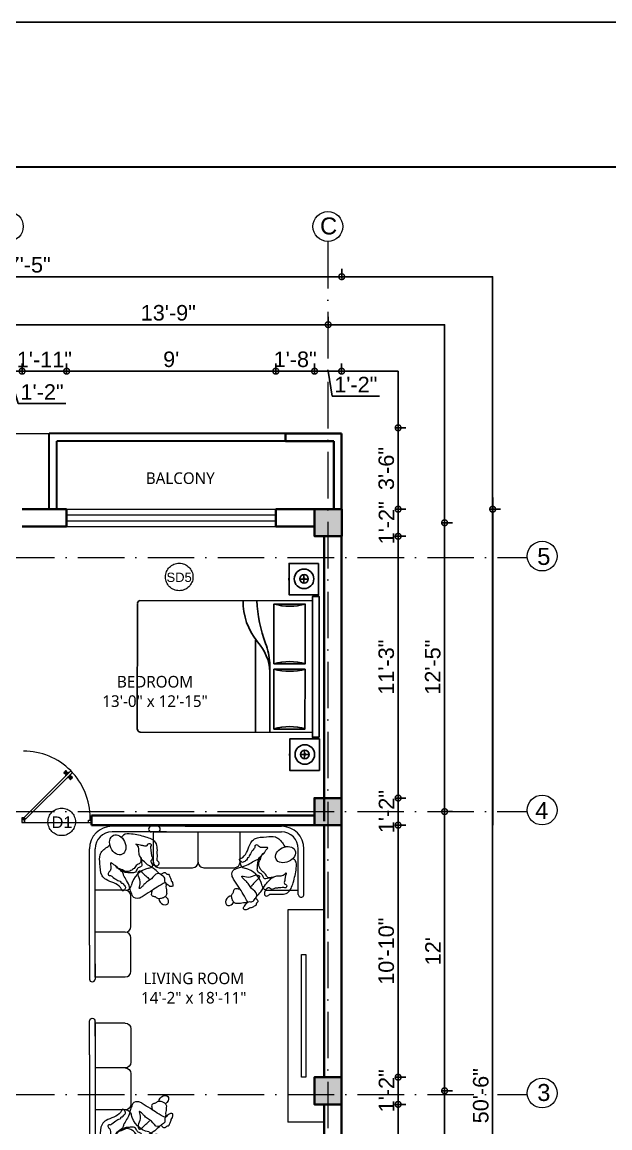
# Model space of a CAD drawing. Header units: inches. Extents: x -71 to 2682309, y -3332 to 801571.
# Drawn here: x 2657134 to 2657438, y 801000 to 801571 of the extents above; entities that cross this region are included whole.
import ezdxf

# ---------------------------------------------------------------- set-up
doc = ezdxf.new("R2010")
doc.units = ezdxf.units.IN
doc.header["$MEASUREMENT"] = 0
doc.header["$PDMODE"] = 99
doc.linetypes.add('ACAD_ISO10W100', pattern=[18, 12, -3, 0, -3])
for name, color, linetype, lineweight in [('BORDER', 5, 'Continuous', 60), ('CONC. OUTLINE RA', 150, 'Continuous', 40), ('DOOR-WIN RA', 3, 'Continuous', 20), ('ELE2 RA', 130, 'Continuous', 20), ('FIXTURES', 23, 'Continuous', 9), ('HATCH RA', 8, 'Continuous', 9), ('PUERTAS', 7, 'Continuous', 13), ('TEXT RA', 254, 'Continuous', 20), ('TEXTURE EA', 8, 'ACAD_ISO10W100', 9), ('wall EA', 24, 'Continuous', 40), ('WALL__HALF_NEW', 42, 'Continuous', 30), ('Win EA', 114, 'Continuous', 5)]:
    doc.layers.add(name, color=color, linetype=linetype, lineweight=lineweight)
for name, color, linetype in [('HACTH', 7, 'Continuous'), ('lettring', 7, 'Continuous'), ('text EA', 7, 'Continuous')]:
    doc.layers.add(name, color=color, linetype=linetype)
doc.styles.add('EAPL', font='arial.ttf', dxfattribs={"height": 8})
doc.styles.get("Standard").update_dxf_attribs({"font": 'arial.ttf'})
doc.dimstyles.new('EA Copy of 1-8', dxfattribs={"dimtxt": 8, "dimasz": 6, "dimexe": 4, "dimexo": 6, "dimgap": 2, "dimtad": 1, "dimdec": 0, "dimzin": 0, "dimdsep": 46, "dimlunit": 3, "dimtxsty": 'EAPL', "dimblk": 'DOTSMALL', "dimcen": -0.09, "dimdle": 6, "dimclrd": 256, "dimclre": 256, "dimclrt": 256, "dimadec": 0, "dimazin": 0, "dimtfac": 8, "dimtdec": 0, "dimtix": 1, "dimtmove": 0, "dimatfit": 3, "dimldrblk": 'OPEN30', "dimfxl": 1, "dimfxlon": 1, "dimtolj": 1, "dimtzin": 0, "dimlwd": -1, "dimlwe": -1, "dimarcsym": 0})

# ---------------------------------------------------------------- blocks, each defined once
blk = doc.blocks.new('COLUMN')
at = {"layer": 'HACTH', "lineweight": 30, "transparency": 33554541}
h = blk.add_hatch(color=256, dxfattribs=at)
h.dxf.hatch_style = 1
h.paths.add_polyline_path([(2659104.19, 784576.38), (2659090.19, 784576.38), (2659090.19, 784562.38), (2659104.19, 784562.38)])
at = {"layer": 'CONC. OUTLINE RA'}
blk.add_lwpolyline([(2659090.19, 784576.38), (2659104.19, 784576.38), (2659104.19, 784562.38), (2659090.19, 784562.38)], close=True, dxfattribs=at)
blk = doc.blocks.new('BED')
at = {"linetype": 'ByBlock', "lineweight": 25}
for points in [[(301567, 126192), (301224, 126192), (301567, 126192)], [(301224, 126192), (301224, 126192)], [(301224, 126192), (301224, 125828), (301224, 126192), (301224, 125828)], [(301567, 126192), (301567, 125826), (301567, 126192)], [(301224, 126018), (301222, 126018), (301224, 126018), (301222, 126018), (301222, 126020), (301222, 126018), (301222, 126020), (301224, 126020), (301222, 126020), (301224, 126020)], [(301222, 126016), (301222, 126018), (301222, 126016)], [(301224, 126016), (301222, 126016), (301224, 126016)], [(301222, 126014), (301222, 126016), (301222, 126014)], [(301222, 126012), (301222, 126014), (301222, 126012)], [(301222, 126014), (301224, 126014)], [(301222, 126010), (301222, 126012), (301222, 126010)], [(301224, 126012), (301222, 126012), (301224, 126012)], [(301222, 126008), (301222, 126010), (301222, 126008)], [(301222, 126010), (301224, 126010)], [(301222, 126006), (301222, 126008), (301222, 126006)], [(301224, 126008), (301222, 126008), (301224, 126008)], [(301222, 126006), (301224, 126006)], [(301222, 126004), (301222, 126006), (301222, 126004)], [(301222, 126001), (301222, 126004), (301222, 126001)], [(301222, 126004), (301222, 126004)], [(301224, 126004), (301222, 126004), (301224, 126004)], [(301224, 125999), (301222, 125999), (301224, 125999), (301222, 125999), (301222, 126001), (301222, 125999), (301222, 126001), (301224, 126001), (301222, 126001), (301224, 126001)], [(301387, 126010), (301345, 126010)], [(301396, 126018), (301396, 126061)], [(301396, 126001), (301396, 125959)], [(301446, 126010), (301406, 126010)], [(301224, 125828), (301567, 125826), (301224, 125828)], [(301567, 125849), (301567, 125849)], [(299465, 125728), (299463, 124266)], [(301497, 125758), (299495, 125760)], [(300835, 125301), (300835, 124232)], [(301000, 125036), (301000, 124232)], [(301495, 124234), (299495, 124236)], [(301576, 124158), (301233, 124158), (301576, 124158)], [(301233, 124158), (301233, 124158)], [(301233, 124158), (301233, 123792), (301233, 124158), (301233, 123792)], [(301576, 124158), (301576, 123792), (301576, 124158)], [(301404, 123984), (301404, 124024)], [(301233, 123984), (301231, 123984), (301233, 123984), (301231, 123984), (301231, 123986), (301231, 123984), (301231, 123986)], [(301231, 123986), (301233, 123986), (301231, 123986)], [(301231, 123982), (301231, 123984), (301231, 123982)], [(301231, 123980), (301231, 123982), (301231, 123980)], [(301233, 123982), (301231, 123982), (301233, 123982)], [(301231, 123978), (301231, 123980), (301231, 123978)], [(301231, 123980), (301231, 123980)], [(301231, 123976), (301231, 123978), (301231, 123976)], [(301231, 123978), (301233, 123978)], [(301231, 123974), (301231, 123976), (301231, 123974)], [(301231, 123976), (301231, 123976)], [(301233, 123976), (301231, 123976), (301233, 123976)], [(301231, 123972), (301231, 123974), (301231, 123972)], [(301231, 123974), (301233, 123974)], [(301233, 123972), (301231, 123972), (301233, 123972)], [(301231, 123969), (301231, 123972), (301231, 123969)], [(301231, 123967), (301231, 123969), (301231, 123967)], [(301231, 123969), (301231, 123969)], [(301233, 123969), (301231, 123969), (301233, 123969)], [(301231, 123967), (301231, 123967)], [(301231, 123965), (301231, 123967), (301231, 123965)], [(301233, 123967), (301231, 123967), (301233, 123967)], [(301231, 123965), (301231, 123965)], [(301396, 123976), (301355, 123976)], [(301404, 123965), (301404, 123925)], [(301455, 123976), (301415, 123976)], [(301233, 123792), (301576, 123792), (301233, 123792)], [(301576, 123815), (301576, 123815)]]:
    blk.add_lwpolyline(points, dxfattribs=at)
for points in [[(301573, 124177), (301573, 125809), (301497, 125809), (301495, 124177)], [(301049, 125026), (301410, 125026), (301410, 125720), (301049, 125720)], [(301049, 124272), (301408, 124272), (301410, 124966), (301049, 124966)], [(301233, 123980), (301231, 123980)], [(301233, 123965), (301231, 123965), (301233, 123965), (301231, 123965)]]:
    blk.add_lwpolyline(points, close=True, dxfattribs=at)
for points in [[(300692, 125762, 0.1793), (300859, 125283, -0.171394), (301002, 124936)], [(300849, 125761, 0.067213), (300951, 125262, -0.076223), (301001, 125039)]]:
    blk.add_lwpolyline(points, format="xyb", dxfattribs=at)
for centre, radius in [((301398, 126012), 113), ((301398, 126012), 49.7), ((301398, 126012), 9.52), ((301407, 123978), 113), ((301407, 123978), 49.7), ((301407, 123978), 9.52)]:
    blk.add_circle(centre, radius, dxfattribs=at)
for centre, radius, start, end in [((299497, 125730), 30.7, 89.9709, 179.9709), ((301233, 126340), 645, 253.7111, 286.2306), ((301231, 124409), 645, 73.7111, 106.2306), ((301231, 125586), 645, 253.7111, 286.2306), ((299497, 124268), 30.7, 179.9709, 269.9709), ((301231, 123656), 645, 73.7111, 106.2306)]:
    blk.add_arc(centre, radius, start, end, dxfattribs=at)
blk = doc.blocks.new('SDM')
at = {"lineweight": 9}
for p, q in [((145581.57, -43580.35), (145558.51, -43580.35)), ((145581.57, -43583.21), (145558.51, -43583.21)), ((145579.51, -43598.48), (145579.51, -43583.21)), ((145579.51, -43598.48), (145579.51, -43583.21)), ((145547.05, -43640.66), (145547.05, -43591.8)), ((145547.05, -43640.66), (145547.05, -43591.8)), ((145549.92, -43640.73), (145549.92, -43591.8)), ((145549.92, -43656.78), (145549.92, -43591.8)), ((145565.19, -43612.8), (145549.92, -43612.8)), ((145565.19, -43612.8), (145549.92, -43612.8)), ((145568.05, -43631.19), (145568.05, -43615.66)), ((145568.05, -43631.19), (145568.05, -43615.66)), ((145565.19, -43634.05), (145549.92, -43634.05)), ((145565.19, -43634.05), (145549.92, -43634.05)), ((145568.05, -43653.91), (145568.05, -43636.91)), ((145547.05, -43640.66), (145547.05, -43657.79)), ((145549.92, -43650.09), (145549.92, -43657.79)), ((145565.19, -43656.78), (145549.92, -43656.78)), ((145565.19, -43656.78), (145549.92, -43656.78))]:
    blk.add_line(p, q, dxfattribs=at)
blk.add_line((145556.59, -43604.83), (145557.09, -43605.35))
for centre, radius, start, end in [((145558.51, -43591.8), 11.45, 90, 180), ((145558.51, -43591.8), 11.45, 90, 180), ((145581.57, -43581.78), 1.43, 270, 90), ((145558.51, -43591.8), 8.59, 90, 180), ((145558.51, -43591.8), 8.59, 90, 180), ((145576.8, -43598.87), 2.73, 278.7148, 8.2689), ((145579.51, -43612.8), 11.45, 101.537, 168.463), ((145565.48, -43609.94), 2.86, 270, 348.463), ((145565.48, -43609.94), 2.86, 270, 348.463), ((145565.19, -43615.66), 2.86, 0, 90), ((145565.19, -43615.66), 2.86, 0, 90), ((145565.19, -43631.19), 2.86, 270, 0), ((145565.19, -43631.19), 2.86, 270, 0), ((145565.19, -43636.91), 2.86, 0, 90), ((145565.19, -43636.91), 2.86, 0, 90), ((145565.19, -43653.91), 2.86, 270, 0), ((145565.19, -43653.91), 2.86, 270, 0)]:
    blk.add_arc(centre, radius, start, end, dxfattribs=at)
blk.add_arc((145548.49, -43657.79), 1.43, 180, 0)
blk.add_ellipse((145561.42, -43589.72), major_axis=(2.23, -4.81), ratio=0.720355, dxfattribs=at)
blk.add_ellipse((145584.78, -43617.77), major_axis=(2.08, -1.83), ratio=0.724723, start_param=3.724097, end_param=8.077763, dxfattribs=at)
for points, knots in [([(145582.66, -43604.49), (145581.89, -43603.69), (145580.09, -43601.85), (145576.85, -43600.27), (145574.76, -43598.23), (145573.51, -43597.01), (145572.75, -43595.77), (145571.76, -43593.51), (145572.65, -43590.72), (145569.82, -43589.03), (145573.06, -43589.94), (145574.37, -43590.04), (145576.54, -43590.65), (145576.71, -43588.71), (145578.82, -43589.38), (145577.83, -43590.8), (145578.25, -43591.89), (145578.23, -43593.26), (145578.53, -43594.3), (145578.44, -43595.46), (145579.16, -43596.04), (145579.01, -43597.14), (145578.14, -43597.7), (145578.34, -43598.67), (145578.82, -43599.66), (145579.99, -43600.15), (145581.12, -43600.6), (145582.03, -43600.15), (145582.69, -43599.11), (145581.99, -43598.22), (145581.5, -43597.72), (145581.31, -43597.2), (145581.61, -43596.3), (145581.35, -43593.41), (145582.12, -43587.99), (145574.83, -43585.48), (145569.79, -43584.26), (145564.84, -43584.02), (145563.64, -43585.5), (145563.31, -43585.92)], [0, 0, 0, 0, 3.325846, 7.670134, 10.624116, 12.038265, 12.889845, 14.971214, 19.344642, 20.120435, 22.38686, 24.122183, 26.004207, 27.016886, 28.504809, 29.576653, 31.062957, 31.871648, 33.645407, 34.323323, 35.174903, 36.105505, 37.177588, 37.855503, 38.814461, 40.422275, 41.495341, 42.271134, 43.283734, 44.722228, 45.098363, 45.395714, 46.326316, 47.794737, 54.212165, 59.995624, 67.491179, 71.461404, 73.033279, 73.033279, 73.033279, 73.033279]), ([(145585.61, -43608.88), (145584.2, -43609.62), (145581.58, -43611), (145577.76, -43613.56), (145574.67, -43615.51), (145571.84, -43617.27), (145569.02, -43616.63), (145568.58, -43614.68), (145567.89, -43613.21), (145567.43, -43610.81), (145566.17, -43607.96), (145564.47, -43605.67), (145563.86, -43603.28), (145562.06, -43602.41), (145561.18, -43600.81), (145559.78, -43600.07), (145558.85, -43599.46), (145557.64, -43598.16), (145557.94, -43601.13), (145557.88, -43602.41), (145557.12, -43603.41), (145556.56, -43603.91), (145556.45, -43604.73), (145556.99, -43605.58), (145557.87, -43605), (145559.03, -43606.43), (145560.5, -43607.17), (145561.91, -43608.16), (145563.13, -43608.26), (145562.97, -43609.25), (145564.07, -43609.05), (145564.5, -43610.05), (145565.06, -43610.71), (145565.52, -43611.57), (145564.92, -43612.2), (145564.69, -43612.89), (145564.15, -43613.06), (145563.63, -43613.05), (145563.29, -43612.55), (145563.23, -43611.94), (145562.13, -43610.48), (145559.48, -43608.81), (145555.77, -43607.96), (145552.34, -43604.66), (145552.67, -43599.88), (145551.7, -43594.36), (145554.84, -43591.55), (145556.97, -43590.33), (145557.37, -43589.79), (145557.51, -43589.6)], [0, 0, 0, 0, 4.757835, 8.871596, 13.795995, 15.703378, 18.874355, 20.333078, 21.393776, 23.787848, 27.593012, 30.637122, 32.309739, 34.63565, 36.117002, 37.663703, 39.119172, 39.874687, 41.758796, 44.064105, 44.674646, 45.429733, 46.26714, 47.007713, 47.770706, 48.615291, 51.760073, 52.888557, 54.017041, 54.448664, 55.189599, 56.303165, 57.268571, 57.970993, 58.865489, 59.567911, 60.036322, 60.455576, 61.048101, 61.611799, 62.282373, 66.362929, 70.738851, 73.568952, 79.766702, 84.1832, 89.528267, 90.789581, 91.513321, 91.513321, 91.513321, 91.513321]), ([(145572.91, -43596.32), (145573.15, -43597.2), (145573.59, -43598.88), (145570.97, -43599.75), (145569.92, -43601.66), (145567.96, -43603), (145565.7, -43603.56), (145563.97, -43602.46), (145562.46, -43601.92), (145560.82, -43601.64), (145560.56, -43600.79), (145560.51, -43600.48)], [0, 0, 0, 0, 2.449131, 4.69274, 7.226306, 9.206901, 12.10049, 13.868805, 15.405753, 17.351833, 18.303342, 18.303342, 18.303342, 18.303342]), ([(145573.13, -43595.99), (145573.34, -43597.2), (145573.6, -43598.63), (145573.65, -43600.85), (145571.96, -43601.1), (145571.06, -43602.32), (145570.52, -43603.6), (145569.01, -43604.19), (145567.26, -43603.83), (145565.11, -43603.86), (145563.48, -43602.93), (145562.55, -43602.24), (145562.17, -43601.95)], [0, 0, 0, 0, 3.818851, 4.526346, 6.049201, 7.818838, 9.005706, 10.038026, 12.347087, 14.294969, 16.367357, 17.79478, 17.79478, 17.79478, 17.79478]), ([(145583.56, -43604.85), (145583.86, -43604.46), (145584.32, -43603.85), (145585.5, -43603.71), (145585.93, -43604.25), (145586.44, -43604.74), (145587.38, -43604.44), (145587.54, -43605.6), (145588.37, -43606.43), (145588.36, -43607.82), (145589.16, -43608.75), (145589.35, -43609.49), (145589.4, -43610.07), (145589.47, -43610.92), (145588.28, -43611.08), (145587.39, -43610.56), (145586.55, -43609.9), (145585.83, -43609.16), (145585.02, -43608.15), (145585.62, -43606.75), (145584.63, -43605.68), (145583.67, -43605.2), (145582.86, -43604.42), (145580.6, -43603.89), (145579.14, -43606.97), (145576.49, -43608.25), (145574.89, -43609.71), (145573.86, -43610.95), (145571.67, -43612.84), (145573.45, -43608.47), (145572.22, -43606.57), (145571.59, -43604.43), (145571.85, -43603.27), (145572.93, -43602.7), (145574.74, -43604.8), (145576.28, -43606.09), (145577.57, -43607.16)], [0, 0, 0, 0, 1.413911, 2.223451, 3.110756, 3.345147, 4.273579, 5.232538, 6.084118, 7.812651, 8.956683, 9.672739, 10.024535, 10.760551, 11.83593, 12.67758, 13.932597, 14.9716, 15.823306, 17.620444, 18.646588, 19.817059, 20.889812, 21.962679, 26.196297, 28.649123, 31.002252, 32.332218, 34.121838, 36.518503, 40.555506, 41.816824, 43.042534, 43.818327, 44.89108, 50.212658, 50.212658, 50.212658, 50.212658]), ([(145585.57, -43608.87), (145585.86, -43609.68), (145586.02, -43610.25), (145585.68, -43611.33), (145586.43, -43612.31), (145586, -43613.51), (145586.5, -43614.71), (145585.66, -43616.03), (145584.3, -43616.79), (145582.95, -43617.09), (145581.52, -43617.06), (145580.62, -43615.91), (145579.07, -43616.07), (145578.48, -43614.8), (145578.77, -43613.79), (145578.84, -43613.04), (145578.95, -43612.75)], [0, 0, 0, 0, 1.018713, 1.858353, 3.365839, 4.34542, 5.635641, 7.143048, 8.739637, 10.511534, 11.492244, 13.058156, 14.62439, 15.633938, 16.893399, 17.90899, 17.90899, 17.90899, 17.90899])]:
    blk.add_open_spline(points, degree=3, knots=knots, dxfattribs=at)
blk = doc.blocks.new('3ft')
at = {"layer": 'PUERTAS', "color": 6}
for p, q in [((1.01, 2.52), (25.23, 26.74)), ((26.05, 25.92), (1.77, 1.64)), ((26.05, 25.92), (25.23, 26.74)), ((0, 2.4), (0, 0)), ((0.72, 2.4), (0, 2.4)), ((1.6, 0), (0, 0)), ((0.72, 1.52), (0.72, 2.44)), ((0.8, 1.52), (0.72, 1.52)), ((0.8, 1.52), (0.8, 2.41)), ((0.8, 1.2), (0.8, 1.52)), ((1.6, 1.2), (0.8, 1.2)), ((1.57, 1.84), (0.94, 2.47)), ((1.63, 1.89), (0.97, 2.55)), ((1.63, 1.89), (1.57, 1.84)), ((1.77, 1.64), (1.57, 1.84)), ((1.6, 0), (1.6, 1.2)), ((34.4, 0), (34.4, 1.2)), ((34.4, 1.2), (35.2, 1.2)), ((34.4, 0), (36, 0)), ((35.2, 1.2), (35.2, 2.4)), ((35.2, 2.4), (36, 2.4)), ((36, 0), (36, 2.4))]:
    blk.add_line(p, q, dxfattribs=at)
at = {"layer": 'PUERTAS', "color": 8}
for p, q in [((22.57, 24.94), (21.65, 25.68)), ((22.63, 24.99), (21.69, 25.75)), ((22.74, 25.1), (21.84, 25.9)), ((22.13, 26.28), (21.98, 26.13)), ((22.88, 25.24), (22.01, 26.06)), ((22.13, 26.28), (22.27, 26.42)), ((22.29, 26.41), (22.27, 26.42)), ((23.16, 25.52), (22.34, 26.39)), ((23.3, 25.66), (22.5, 26.56)), ((23.41, 25.77), (22.65, 26.71)), ((22.69, 24.32), (23.02, 24.83)), ((23.46, 25.83), (22.72, 26.75)), ((22.95, 24.96), (22.84, 25.07)), ((22.98, 24.99), (22.86, 25.1)), ((23.03, 25.04), (22.91, 25.15)), ((22.91, 24.53), (23.1, 24.91)), ((23.11, 25.12), (22.99, 25.23)), ((23.13, 24.76), (23.18, 24.99)), ((23.28, 25.3), (23.17, 25.41)), ((23.36, 25.37), (23.25, 25.49)), ((23.31, 24.94), (23.28, 25.08)), ((23.41, 25.43), (23.3, 25.54)), ((23.46, 25.09), (23.32, 25.13)), ((23.44, 25.45), (23.33, 25.56)), ((23.64, 25.27), (23.41, 25.22)), ((23.87, 25.49), (23.49, 25.3)), ((24.08, 25.71), (23.57, 25.38)), ((23.63, 23.38), (24.14, 23.72)), ((23.84, 23.6), (24.22, 23.79)), ((24.07, 23.82), (24.3, 23.88)), ((24.25, 24), (24.39, 23.97)), ((24.25, 23.26), (24.99, 22.34)), ((24.27, 23.64), (24.38, 23.53)), ((24.3, 23.67), (24.41, 23.56)), ((24.3, 23.32), (25.06, 22.38)), ((24.35, 23.72), (24.46, 23.61)), ((24.4, 24.15), (24.43, 24.01)), ((24.41, 23.43), (25.2, 22.53)), ((24.43, 23.8), (24.54, 23.69)), ((24.58, 24.33), (24.52, 24.1)), ((24.55, 23.57), (25.37, 22.7)), ((24.6, 23.97), (24.72, 23.86)), ((24.8, 24.56), (24.61, 24.18)), ((25.02, 24.77), (24.68, 24.26)), ((24.68, 24.05), (24.79, 23.94)), ((24.73, 24.1), (24.85, 23.99)), ((24.76, 24.13), (24.87, 24.02)), ((24.83, 23.85), (25.7, 23.03)), ((24.97, 23.99), (25.87, 23.2)), ((25.08, 24.1), (26.02, 23.34)), ((25.14, 24.15), (26.06, 23.41)), ((25.58, 22.82), (25.73, 22.97)), ((25.72, 22.98), (25.73, 22.97)), ((25.58, 22.82), (25.43, 22.67)), ((0, 0), (36, 0))]:
    blk.add_line(p, q, dxfattribs=at)
at = {"layer": 'PUERTAS', "color": 1}
for p, q in [((21.67, 25.73), (22.17, 26.23)), ((22.49, 24.95), (21.67, 25.61)), ((21.7, 25.82), (22.14, 26.26)), ((21.73, 25.79), (21.7, 25.82)), ((22.58, 26.7), (22.14, 26.26)), ((22.67, 26.73), (22.17, 26.23)), ((22.61, 26.67), (22.58, 26.7)), ((22.6, 24.96), (23.02, 25.38)), ((22.61, 24.25), (22.92, 24.72)), ((22.62, 24.13), (22.61, 24.14)), ((22.7, 25.07), (22.71, 25.06)), ((23.45, 25.91), (22.79, 26.73)), ((22.82, 25.06), (23.08, 25.32)), ((22.94, 24.95), (22.83, 25.07)), ((22.92, 24.72), (22.92, 24.72)), ((22.93, 24.94), (23.19, 25.21)), ((22.93, 24.84), (22.93, 24.83)), ((23.44, 25.81), (23.02, 25.38)), ((23.34, 25.58), (23.08, 25.32)), ((23.46, 25.47), (23.19, 25.21)), ((23.33, 25.7), (23.34, 25.69)), ((23.45, 25.46), (23.33, 25.57)), ((23.44, 23.31), (23.45, 23.3)), ((23.56, 23.3), (24.03, 23.61)), ((23.57, 25.47), (23.57, 25.47)), ((24.15, 25.79), (23.68, 25.48)), ((23.68, 25.48), (23.68, 25.48)), ((24.03, 23.61), (24.03, 23.62)), ((24.14, 23.62), (24.14, 23.62)), ((24.25, 23.62), (24.51, 23.89)), ((24.27, 25.78), (24.26, 25.79)), ((24.26, 23.29), (24.69, 23.71)), ((24.26, 23.63), (24.37, 23.52)), ((24.26, 23.18), (24.92, 22.37)), ((24.37, 23.52), (24.63, 23.77)), ((24.37, 23.4), (24.37, 23.4)), ((24.78, 24.15), (24.51, 23.89)), ((24.89, 24.03), (24.63, 23.77)), ((25.11, 24.14), (24.69, 23.71)), ((24.77, 24.14), (24.88, 24.03)), ((24.79, 24.38), (24.78, 24.37)), ((24.78, 24.26), (24.78, 24.26)), ((25.1, 24.84), (24.79, 24.38)), ((25, 24.03), (25, 24.03)), ((25.04, 22.36), (25.54, 22.86)), ((25.09, 24.96), (25.1, 24.95)), ((25.13, 22.39), (25.57, 22.83)), ((25.22, 24.14), (26.03, 23.48)), ((26.04, 23.37), (25.54, 22.86)), ((26.01, 23.27), (25.57, 22.83)), ((25.98, 23.3), (26.01, 23.27)), ((25.1, 22.42), (25.13, 22.39))]:
    blk.add_line(p, q, dxfattribs=at)
at = {"layer": 'PUERTAS', "color": 2}
for p, q in [((21.99, 26.11), (21.98, 26.13)), ((25.42, 22.68), (25.43, 22.67))]:
    blk.add_line(p, q, dxfattribs=at)
at = {"layer": 'PUERTAS', "color": 6}
for radius in [0.155, 0.0752]:
    blk.add_circle((0.82, 2.56), radius, dxfattribs=at)
blk.add_arc((0.82, 2.56), 34.38, 359.7285, 90.0333, dxfattribs=at)
at = {"layer": 'PUERTAS', "color": 1}
for centre, start, end in [((22.54, 25.01), 231.0764, 315), ((22.67, 24.2), 135, 225), ((22.73, 26.68), 38.9236, 135), ((22.77, 25.12), 225, 315), ((22.99, 24.89), 135, 219.7428), ((22.87, 24.78), 315, 39.7428), ((23.28, 25.63), 315, 45), ((23.39, 25.86), 315, 38.9236), ((23.51, 23.36), 225, 315), ((23.51, 25.41), 50.2572, 135), ((23.62, 25.53), 230.2572, 315), ((24.09, 23.56), 50.2572, 135), ((24.2, 23.68), 230.2572, 315), ((24.2, 25.73), 45, 135), ((24.32, 23.23), 135, 218.9236), ((24.42, 23.46), 135, 225), ((24.84, 24.31), 135, 219.7428), ((24.72, 24.21), 315, 39.7428), ((24.94, 23.98), 45, 135), ((25.04, 24.89), 315, 45), ((25.17, 24.08), 51.0764, 135), ((25.98, 23.42), 315, 51.0764), ((24.98, 22.42), 218.9236, 315)]:
    blk.add_arc(centre, 0.08, start, end, dxfattribs=at)
blk = doc.blocks.new('*U327')
at = {"color": 3, "xscale": -1}
blk.add_blockref('3ft', (42, 0), dxfattribs=at)
blk = doc.blocks.new('_DotSmall')
at = {"color": 0, "linetype": 'ByBlock', "const_width": 0.5}
blk.add_lwpolyline([(-0.0625, 0, 1), (0.0625, 0, 1)], format="xyb", close=True, dxfattribs=at)
blk = doc.blocks.new('*D544')
at = {"layer": 'Defpoints', "color": 0, "transparency": 16777216}
for p in [(2657134.34, 801390.7), (2657120.34, 801319.52), (2657134.34, 801319.52)]:
    blk.add_point(p, dxfattribs=at)
at = {"layer": 'lettring', "transparency": 16777216}
for p, q in [((2657120.34, 801389.7), (2657120.34, 801394.7)), ((2657134.34, 801389.7), (2657134.34, 801394.7)), ((2657114.34, 801390.7), (2657140.34, 801390.7)), ((2657127.34, 801390.7), (2657132.39, 801373.97)), ((2657132.39, 801373.97), (2657156.91, 801373.97))]:
    blk.add_line(p, q, dxfattribs=at)
at = {"layer": 'lettring', "transparency": 16777216, "xscale": 6, "yscale": 6, "zscale": 6, "rotation": 180}
blk.add_blockref('_DotSmall', (2657120.34, 801390.7), dxfattribs=at)
at = {"layer": 'lettring', "transparency": 16777216, "xscale": 6, "yscale": 6, "zscale": 6}
blk.add_blockref('_DotSmall', (2657134.34, 801390.7), dxfattribs=at)
at = {"layer": 'lettring', "transparency": 16777216, "insert": (2657144.65, 801379.98), "char_height": 8, "attachment_point": 5, "style": 'EAPL'}
blk.add_mtext('\\A1;1\'-2"', dxfattribs=at)
blk = doc.blocks.new('_Open30')
at = {"color": 0, "linetype": 'ByBlock', "lineweight": -2}
for p, q in [((-1, 0.268), (0, 0)), ((0, 0), (-1, -0.268)), ((0, 0), (-1, 0))]:
    blk.add_line(p, q, dxfattribs=at)
blk = doc.blocks.new('*D545')
at = {"layer": 'Defpoints', "color": 0, "transparency": 16777216}
for p in [(2657157.34, 801390.7), (2657134.34, 801319.52), (2657157.34, 801319.52)]:
    blk.add_point(p, dxfattribs=at)
at = {"layer": 'lettring', "transparency": 16777216}
for p, q in [((2657134.34, 801389.7), (2657134.34, 801394.7)), ((2657157.34, 801389.7), (2657157.34, 801394.7)), ((2657134.34, 801390.7), (2657128.34, 801390.7)), ((2657134.34, 801390.7), (2657157.34, 801390.7)), ((2657157.34, 801390.7), (2657163.34, 801390.7))]:
    blk.add_line(p, q, dxfattribs=at)
at = {"layer": 'lettring', "transparency": 16777216, "xscale": 6, "yscale": 6, "zscale": 6}
blk.add_blockref('_DotSmall', (2657134.34, 801390.7), dxfattribs=at)
at = {"layer": 'lettring', "transparency": 16777216, "xscale": 6, "yscale": 6, "zscale": 6, "rotation": 180}
blk.add_blockref('_DotSmall', (2657157.34, 801390.7), dxfattribs=at)
at = {"layer": 'lettring', "transparency": 16777216, "insert": (2657145.84, 801396.72), "char_height": 8, "attachment_point": 5, "style": 'EAPL'}
blk.add_mtext('\\A1;1\'-11"', dxfattribs=at)
blk = doc.blocks.new('*D546')
at = {"layer": 'Defpoints', "color": 0, "transparency": 16777216}
for p in [(2657265.34, 801390.7), (2657157.34, 801319.52), (2657265.34, 801319.52)]:
    blk.add_point(p, dxfattribs=at)
at = {"layer": 'lettring', "transparency": 16777216}
for p, q in [((2657157.34, 801389.7), (2657157.34, 801394.7)), ((2657265.34, 801389.7), (2657265.34, 801394.7)), ((2657151.34, 801390.7), (2657271.34, 801390.7))]:
    blk.add_line(p, q, dxfattribs=at)
at = {"layer": 'lettring', "transparency": 16777216, "xscale": 6, "yscale": 6, "zscale": 6, "rotation": 180}
blk.add_blockref('_DotSmall', (2657157.34, 801390.7), dxfattribs=at)
at = {"layer": 'lettring', "transparency": 16777216, "xscale": 6, "yscale": 6, "zscale": 6}
blk.add_blockref('_DotSmall', (2657265.34, 801390.7), dxfattribs=at)
at = {"layer": 'lettring', "transparency": 16777216, "insert": (2657211.34, 801396.79), "char_height": 8, "attachment_point": 5, "style": 'EAPL'}
blk.add_mtext("\\A1;9'", dxfattribs=at)
blk = doc.blocks.new('*D547')
at = {"layer": 'Defpoints', "color": 0, "transparency": 16777216}
for p in [(2657285.35, 801390.7), (2657265.34, 801319.52), (2657285.35, 801319.52)]:
    blk.add_point(p, dxfattribs=at)
at = {"layer": 'lettring', "transparency": 16777216}
for p, q in [((2657265.34, 801389.7), (2657265.34, 801394.7)), ((2657285.35, 801389.7), (2657285.35, 801394.7)), ((2657265.34, 801390.7), (2657259.34, 801390.7)), ((2657265.34, 801390.7), (2657285.35, 801390.7)), ((2657285.35, 801390.7), (2657291.35, 801390.7))]:
    blk.add_line(p, q, dxfattribs=at)
at = {"layer": 'lettring', "transparency": 16777216, "xscale": 6, "yscale": 6, "zscale": 6}
blk.add_blockref('_DotSmall', (2657265.34, 801390.7), dxfattribs=at)
at = {"layer": 'lettring', "transparency": 16777216, "xscale": 6, "yscale": 6, "zscale": 6, "rotation": 180}
blk.add_blockref('_DotSmall', (2657285.35, 801390.7), dxfattribs=at)
at = {"layer": 'lettring', "transparency": 16777216, "insert": (2657275.34, 801396.79), "char_height": 8, "attachment_point": 5, "style": 'EAPL'}
blk.add_mtext('\\A1;1\'-8"', dxfattribs=at)
blk = doc.blocks.new('*D548')
at = {"layer": 'Defpoints', "color": 0, "transparency": 16777216}
for p in [(2657299.31, 801390.7), (2657285.35, 801319.52), (2657299.31, 801319.52)]:
    blk.add_point(p, dxfattribs=at)
at = {"layer": 'lettring', "transparency": 16777216}
for p, q in [((2657285.35, 801389.7), (2657285.35, 801394.7)), ((2657299.31, 801389.7), (2657299.31, 801394.7)), ((2657279.35, 801390.7), (2657305.31, 801390.7)), ((2657292.33, 801390.7), (2657294.38, 801377.79)), ((2657294.38, 801377.79), (2657318.89, 801377.79))]:
    blk.add_line(p, q, dxfattribs=at)
at = {"layer": 'lettring', "transparency": 16777216, "xscale": 6, "yscale": 6, "zscale": 6, "rotation": 180}
blk.add_blockref('_DotSmall', (2657285.35, 801390.7), dxfattribs=at)
at = {"layer": 'lettring', "transparency": 16777216, "xscale": 6, "yscale": 6, "zscale": 6}
blk.add_blockref('_DotSmall', (2657299.31, 801390.7), dxfattribs=at)
at = {"layer": 'lettring', "transparency": 16777216, "insert": (2657306.64, 801383.81), "char_height": 8, "attachment_point": 5, "style": 'EAPL'}
blk.add_mtext('\\A1;1\'-2"', dxfattribs=at)
blk = doc.blocks.new('*D551')
at = {"layer": 'Defpoints', "color": 0, "transparency": 16777216}
for p in [(2657292.37, 801414.7), (2657127.29, 801312.52), (2657292.37, 801312.52)]:
    blk.add_point(p, dxfattribs=at)
at = {"layer": 'lettring', "transparency": 16777216}
for p, q in [((2657127.29, 801413.7), (2657127.29, 801418.7)), ((2657292.37, 801413.7), (2657292.37, 801418.7)), ((2657121.29, 801414.7), (2657298.37, 801414.7))]:
    blk.add_line(p, q, dxfattribs=at)
at = {"layer": 'lettring', "transparency": 16777216, "xscale": 6, "yscale": 6, "zscale": 6, "rotation": 180}
blk.add_blockref('_DotSmall', (2657127.29, 801414.7), dxfattribs=at)
at = {"layer": 'lettring', "transparency": 16777216, "xscale": 6, "yscale": 6, "zscale": 6}
blk.add_blockref('_DotSmall', (2657292.37, 801414.7), dxfattribs=at)
at = {"layer": 'lettring', "transparency": 16777216, "insert": (2657209.83, 801420.79), "char_height": 8, "attachment_point": 5, "style": 'EAPL'}
blk.add_mtext('\\A1;13\'-9"', dxfattribs=at)
blk = doc.blocks.new('*D549')
at = {"layer": 'Defpoints', "color": 0, "transparency": 16777216}
for p in [(2657299.37, 801439.45), (2656970.43, 801319.52), (2657299.37, 801319.52)]:
    blk.add_point(p, dxfattribs=at)
at = {"layer": 'lettring', "transparency": 16777216}
for p, q in [((2656964.43, 801439.45), (2657305.37, 801439.45)), ((2656970.43, 801438.45), (2656970.43, 801443.45)), ((2657299.37, 801438.45), (2657299.37, 801443.45))]:
    blk.add_line(p, q, dxfattribs=at)
at = {"layer": 'lettring', "transparency": 16777216, "xscale": 6, "yscale": 6, "zscale": 6, "rotation": 180}
blk.add_blockref('_DotSmall', (2656970.43, 801439.45), dxfattribs=at)
at = {"layer": 'lettring', "transparency": 16777216, "xscale": 6, "yscale": 6, "zscale": 6}
blk.add_blockref('_DotSmall', (2657299.37, 801439.45), dxfattribs=at)
at = {"layer": 'lettring', "transparency": 16777216, "insert": (2657134.9, 801445.53), "char_height": 8, "attachment_point": 5, "style": 'EAPL'}
blk.add_mtext('\\A1;27\'-5"', dxfattribs=at)
blk = doc.blocks.new('*D564')
at = {"layer": 'Defpoints', "color": 0, "transparency": 16777216}
for p in [(2657299.37, 801361.49), (2657299.37, 801319.52), (2657328.49, 801319.52)]:
    blk.add_point(p, dxfattribs=at)
at = {"layer": 'lettring', "transparency": 16777216}
for p, q in [((2657328.49, 801367.49), (2657328.49, 801313.52)), ((2657327.49, 801361.49), (2657332.49, 801361.49)), ((2657327.49, 801319.52), (2657332.49, 801319.52))]:
    blk.add_line(p, q, dxfattribs=at)
at = {"layer": 'lettring', "transparency": 16777216, "xscale": 6, "yscale": 6, "zscale": 6}
for p, rotation in [((2657328.49, 801361.49), 90), ((2657328.49, 801319.52), 270)]:
    blk.add_blockref('_DotSmall', p, dxfattribs=dict(at, rotation=rotation))
at = {"layer": 'lettring', "transparency": 16777216, "insert": (2657322.4, 801340.5), "char_height": 8, "attachment_point": 5, "rotation": 90, "style": 'EAPL'}
blk.add_mtext('\\A1;3\'-6"', dxfattribs=at)
blk = doc.blocks.new('*D565')
at = {"layer": 'Defpoints', "color": 0, "transparency": 16777216}
for p in [(2657299.37, 801319.52), (2657299.27, 801305.52), (2657328.49, 801305.52)]:
    blk.add_point(p, dxfattribs=at)
at = {"layer": 'lettring', "transparency": 16777216}
for p, q in [((2657328.49, 801319.52), (2657328.49, 801325.52)), ((2657327.49, 801319.52), (2657332.49, 801319.52)), ((2657328.49, 801319.52), (2657328.49, 801305.52)), ((2657327.49, 801305.52), (2657332.49, 801305.52)), ((2657328.49, 801305.52), (2657328.49, 801299.52))]:
    blk.add_line(p, q, dxfattribs=at)
at = {"layer": 'lettring', "transparency": 16777216, "xscale": 6, "yscale": 6, "zscale": 6}
for p, rotation in [((2657328.49, 801319.52), 270), ((2657328.49, 801305.52), 90)]:
    blk.add_blockref('_DotSmall', p, dxfattribs=dict(at, rotation=rotation))
at = {"layer": 'lettring', "transparency": 16777216, "insert": (2657322.47, 801312.52), "char_height": 8, "attachment_point": 5, "rotation": 90, "style": 'EAPL'}
blk.add_mtext('\\A1;1\'-2"', dxfattribs=at)
blk = doc.blocks.new('*D566')
at = {"layer": 'Defpoints', "color": 0, "transparency": 16777216}
for p in [(2657299.27, 801305.52), (2657299.37, 801170.52), (2657328.49, 801170.52)]:
    blk.add_point(p, dxfattribs=at)
at = {"layer": 'lettring', "transparency": 16777216}
for p, q in [((2657328.49, 801311.52), (2657328.49, 801164.52)), ((2657327.49, 801305.52), (2657332.49, 801305.52)), ((2657327.49, 801170.52), (2657332.49, 801170.52))]:
    blk.add_line(p, q, dxfattribs=at)
at = {"layer": 'lettring', "transparency": 16777216, "xscale": 6, "yscale": 6, "zscale": 6}
for p, rotation in [((2657328.49, 801305.52), 90), ((2657328.49, 801170.52), 270)]:
    blk.add_blockref('_DotSmall', p, dxfattribs=dict(at, rotation=rotation))
at = {"layer": 'lettring', "transparency": 16777216, "insert": (2657322.4, 801238.02), "char_height": 8, "attachment_point": 5, "rotation": 90, "style": 'EAPL'}
blk.add_mtext('\\A1;11\'-3"', dxfattribs=at)
blk = doc.blocks.new('*D567')
at = {"layer": 'Defpoints', "color": 0, "transparency": 16777216}
for p in [(2657299.37, 801170.52), (2657299.37, 801156.52), (2657328.49, 801156.52)]:
    blk.add_point(p, dxfattribs=at)
at = {"layer": 'lettring', "transparency": 16777216}
for p, q in [((2657328.49, 801170.52), (2657328.49, 801176.52)), ((2657327.49, 801170.52), (2657332.49, 801170.52)), ((2657328.49, 801170.52), (2657328.49, 801156.52)), ((2657327.49, 801156.52), (2657332.49, 801156.52)), ((2657328.49, 801156.52), (2657328.49, 801150.52))]:
    blk.add_line(p, q, dxfattribs=at)
at = {"layer": 'lettring', "transparency": 16777216, "xscale": 6, "yscale": 6, "zscale": 6}
for p, rotation in [((2657328.49, 801170.52), 270), ((2657328.49, 801156.52), 90)]:
    blk.add_blockref('_DotSmall', p, dxfattribs=dict(at, rotation=rotation))
at = {"layer": 'lettring', "transparency": 16777216, "insert": (2657322.47, 801163.52), "char_height": 8, "attachment_point": 5, "rotation": 90, "style": 'EAPL'}
blk.add_mtext('\\A1;1\'-2"', dxfattribs=at)
blk = doc.blocks.new('*D568')
at = {"layer": 'Defpoints', "color": 0, "transparency": 16777216}
for p in [(2657299.37, 801156.52), (2657299.37, 801026.51), (2657328.49, 801026.51)]:
    blk.add_point(p, dxfattribs=at)
at = {"layer": 'lettring', "transparency": 16777216}
for p, q in [((2657328.49, 801162.52), (2657328.49, 801020.51)), ((2657327.49, 801156.52), (2657332.49, 801156.52)), ((2657327.49, 801026.51), (2657332.49, 801026.51))]:
    blk.add_line(p, q, dxfattribs=at)
at = {"layer": 'lettring', "transparency": 16777216, "xscale": 6, "yscale": 6, "zscale": 6}
for p, rotation in [((2657328.49, 801156.52), 90), ((2657328.49, 801026.51), 270)]:
    blk.add_blockref('_DotSmall', p, dxfattribs=dict(at, rotation=rotation))
at = {"layer": 'lettring', "transparency": 16777216, "insert": (2657322.4, 801091.51), "char_height": 8, "attachment_point": 5, "rotation": 90, "style": 'EAPL'}
blk.add_mtext('\\A1;10\'-10"', dxfattribs=at)
blk = doc.blocks.new('*D569')
at = {"layer": 'Defpoints', "color": 0, "transparency": 16777216}
for p in [(2657299.37, 801026.51), (2657299.37, 801012.51), (2657328.49, 801012.51)]:
    blk.add_point(p, dxfattribs=at)
at = {"layer": 'lettring', "transparency": 16777216}
for p, q in [((2657328.49, 801026.51), (2657328.49, 801032.51)), ((2657327.49, 801026.51), (2657332.49, 801026.51)), ((2657328.49, 801026.51), (2657328.49, 801012.51)), ((2657327.49, 801012.51), (2657332.49, 801012.51)), ((2657328.49, 801012.51), (2657328.49, 801006.51))]:
    blk.add_line(p, q, dxfattribs=at)
at = {"layer": 'lettring', "transparency": 16777216, "xscale": 6, "yscale": 6, "zscale": 6}
for p, rotation in [((2657328.49, 801026.51), 270), ((2657328.49, 801012.51), 90)]:
    blk.add_blockref('_DotSmall', p, dxfattribs=dict(at, rotation=rotation))
at = {"layer": 'lettring', "transparency": 16777216, "insert": (2657322.47, 801019.51), "char_height": 8, "attachment_point": 5, "rotation": 90, "style": 'EAPL'}
blk.add_mtext('\\A1;1\'-2"', dxfattribs=at)
blk = doc.blocks.new('*D570')
at = {"layer": 'Defpoints', "color": 0, "transparency": 16777216}
for p in [(2657299.37, 801012.51), (2657299.37, 800857.02), (2657328.49, 800857.02)]:
    blk.add_point(p, dxfattribs=at)
at = {"layer": 'lettring', "transparency": 16777216}
for p, q in [((2657328.49, 801018.51), (2657328.49, 800851.02)), ((2657327.49, 801012.51), (2657332.49, 801012.51)), ((2657327.49, 800857.02), (2657332.49, 800857.02))]:
    blk.add_line(p, q, dxfattribs=at)
at = {"layer": 'lettring', "transparency": 16777216, "xscale": 6, "yscale": 6, "zscale": 6}
for p, rotation in [((2657328.49, 801012.51), 90), ((2657328.49, 800857.02), 270)]:
    blk.add_blockref('_DotSmall', p, dxfattribs=dict(at, rotation=rotation))
at = {"layer": 'lettring', "transparency": 16777216, "insert": (2657322.47, 800934.76), "char_height": 8, "attachment_point": 5, "rotation": 90, "style": 'EAPL'}
blk.add_mtext('\\A1;12\'-11"', dxfattribs=at)
blk = doc.blocks.new('*D573')
at = {"layer": 'Defpoints', "color": 0, "transparency": 16777216}
for p in [(2657292.37, 801312.52), (2657292.37, 801163.52), (2657352.49, 801163.52)]:
    blk.add_point(p, dxfattribs=at)
at = {"layer": 'lettring', "transparency": 16777216}
for p, q in [((2657352.49, 801318.52), (2657352.49, 801157.52)), ((2657351.49, 801312.52), (2657356.49, 801312.52)), ((2657351.49, 801163.52), (2657356.49, 801163.52))]:
    blk.add_line(p, q, dxfattribs=at)
at = {"layer": 'lettring', "transparency": 16777216, "xscale": 6, "yscale": 6, "zscale": 6}
for p, rotation in [((2657352.49, 801312.52), 90), ((2657352.49, 801163.52), 270)]:
    blk.add_blockref('_DotSmall', p, dxfattribs=dict(at, rotation=rotation))
at = {"layer": 'lettring', "transparency": 16777216, "insert": (2657346.4, 801238.02), "char_height": 8, "attachment_point": 5, "rotation": 90, "style": 'EAPL'}
blk.add_mtext('\\A1;12\'-5"', dxfattribs=at)
blk = doc.blocks.new('*D574')
at = {"layer": 'Defpoints', "color": 0, "transparency": 16777216}
for p in [(2657292.37, 801163.52), (2657292.37, 801019.51), (2657352.49, 801019.51)]:
    blk.add_point(p, dxfattribs=at)
at = {"layer": 'lettring', "transparency": 16777216}
for p, q in [((2657352.49, 801169.52), (2657352.49, 801013.51)), ((2657351.49, 801163.52), (2657356.49, 801163.52)), ((2657351.49, 801019.51), (2657356.49, 801019.51))]:
    blk.add_line(p, q, dxfattribs=at)
at = {"layer": 'lettring', "transparency": 16777216, "xscale": 6, "yscale": 6, "zscale": 6}
for p, rotation in [((2657352.49, 801163.52), 90), ((2657352.49, 801019.51), 270)]:
    blk.add_blockref('_DotSmall', p, dxfattribs=dict(at, rotation=rotation))
at = {"layer": 'lettring', "transparency": 16777216, "insert": (2657346.47, 801091.51), "char_height": 8, "attachment_point": 5, "rotation": 90, "style": 'EAPL'}
blk.add_mtext("\\A1;12'", dxfattribs=at)
blk = doc.blocks.new('*D575')
at = {"layer": 'Defpoints', "color": 0, "transparency": 16777216}
for p in [(2657292.37, 801019.51), (2657292.37, 800850.02), (2657352.49, 800850.02)]:
    blk.add_point(p, dxfattribs=at)
at = {"layer": 'lettring', "transparency": 16777216}
for p, q in [((2657352.49, 801025.51), (2657352.49, 800844.02)), ((2657351.49, 801019.51), (2657356.49, 801019.51)), ((2657351.49, 800850.02), (2657356.49, 800850.02))]:
    blk.add_line(p, q, dxfattribs=at)
at = {"layer": 'lettring', "transparency": 16777216, "xscale": 6, "yscale": 6, "zscale": 6}
for p, rotation in [((2657352.49, 801019.51), 90), ((2657352.49, 800850.02), 270)]:
    blk.add_blockref('_DotSmall', p, dxfattribs=dict(at, rotation=rotation))
at = {"layer": 'lettring', "transparency": 16777216, "insert": (2657346.47, 800934.76), "char_height": 8, "attachment_point": 5, "rotation": 90, "style": 'EAPL'}
blk.add_mtext('\\A1;14\'-1"', dxfattribs=at)
blk = doc.blocks.new('*D577')
at = {"layer": 'Defpoints', "color": 0, "transparency": 16777216}
for p in [(2657299.37, 801319.52), (2657299.27, 800714.4), (2657377.23, 800714.38)]:
    blk.add_point(p, dxfattribs=at)
at = {"layer": 'lettring', "transparency": 16777216}
for p, q in [((2657377.32, 801325.5), (2657377.22, 800708.38)), ((2657376.32, 801319.51), (2657381.32, 801319.5)), ((2657376.23, 800714.38), (2657381.23, 800714.38))]:
    blk.add_line(p, q, dxfattribs=at)
at = {"layer": 'lettring', "transparency": 16777216, "xscale": 6, "yscale": 6, "zscale": 6}
for p, rotation in [((2657377.32, 801319.5), 89.99098340801343), ((2657377.23, 800714.38), 269.9909834080134)]:
    blk.add_blockref('_DotSmall', p, dxfattribs=dict(at, rotation=rotation))
at = {"layer": 'lettring', "transparency": 16777216, "insert": (2657371.19, 801016.95), "char_height": 8, "attachment_point": 5, "rotation": 89.991, "style": 'EAPL'}
blk.add_mtext('\\A1;50\'-6"', dxfattribs=at)

msp = doc.modelspace()

# ---------------------------------------------------------------- linework, layer by layer
at = {"layer": 'BORDER', "lineweight": 30}
msp.add_lwpolyline([(2658533.98, 801495.99), (2656997.87, 801495.99), (2655557.36, 801495.99), (2655557.36, 800447.59), (2655557.36, 799405.33), (2656997.87, 799405.33), (2658533.98, 799405.33)], dxfattribs=at)
at = {"layer": 'Defpoints'}
for points in [[(2655428.79, 801570.77), (2658596.79, 801570.77), (2658596.79, 799330.54), (2655428.79, 799330.54)], [(2656892.51, 801439.45), (2657377.23, 801439.45), (2657377.23, 800617.11), (2656892.51, 800617.11)], [(2656917.26, 801414.7), (2657352.49, 801414.7), (2657352.49, 800641.85), (2656917.26, 800641.85)], [(2656941.26, 801390.7), (2657328.49, 801390.7), (2657328.49, 800665.85), (2656941.26, 800665.85)]]:
    msp.add_lwpolyline(points, close=True, dxfattribs=at)
at = {"layer": 'DOOR-WIN RA'}
for p, q in [((2657157.34, 801319.52), (2657265.34, 801319.53)), ((2657157.34, 801316.52), (2657265.34, 801316.53)), ((2657157.34, 801313.52), (2657265.34, 801313.53)), ((2657157.34, 801310.52), (2657265.34, 801310.53))]:
    msp.add_line(p, q, dxfattribs=at)
at = {"layer": 'ELE2 RA'}
msp.add_line((2656970.41, 801358.52), (2657148.33, 801358.54), dxfattribs=at)
at = {"layer": 'FIXTURES'}
for p, q in [((2657290.27, 801112.85), (2657271.51, 801112.85)), ((2657271.51, 801112.85), (2657271.51, 801003.34)), ((2657290.27, 801003.34), (2657271.51, 801003.34))]:
    msp.add_line(p, q, dxfattribs=at)
msp.add_lwpolyline([(2657278.63, 801089.77), (2657280.88, 801089.77), (2657280.88, 801026.51), (2657278.63, 801026.51)], close=True, dxfattribs=at)
at = {"layer": 'TEXTURE EA', "linetype": 'ACAD_ISO10W100', "ltscale": 2}
for p, q in [((2657292.23, 801457.4), (2657292.23, 800587.14)), ((2656874.34, 801294.52), (2657395.23, 801294.52)), ((2656874.3, 801163.52), (2657395.2, 801163.52)), ((2656874.34, 801017.51), (2657395.23, 801017.51))]:
    msp.add_line(p, q, dxfattribs=at)
at = {"layer": 'TEXTURE EA', "linetype": 'ByBlock', "ltscale": 2}
for centre in [(2657127.23, 801465.33, 110.61), (2657292.23, 801465.33, 110.61), (2657402.88, 801295.33), (2657402.84, 801164.33), (2657402.88, 801018.33)]:
    msp.add_circle(centre, 7.69, dxfattribs=at)
at = {"layer": 'TEXTURE EA', "linetype": 'ACAD_ISO10W100', "ltscale": 4}
for centre in [(2657215.48, 801284.55), (2657154.78, 801158.22)]:
    msp.add_circle(centre, 7.09, dxfattribs=at)
at = {"layer": 'wall EA'}
for p, q in [((2657270.34, 801358.54), (2657299.31, 801358.54)), ((2657270.34, 801354.54), (2657270.34, 801358.54)), ((2657270.34, 801354.54), (2657295.31, 801354.54)), ((2657295.31, 801354.54), (2657295.31, 801319.52)), ((2657299.31, 801358.55), (2657299.31, 801319.52)), ((2657134.34, 801319.52), (2657157.34, 801319.52)), ((2657157.34, 801310.52), (2657157.34, 801319.52)), ((2657265.34, 801310.52), (2657265.34, 801319.52)), ((2657265.34, 801319.52), (2657285.35, 801319.52)), ((2657134.34, 801310.52), (2657157.34, 801310.52)), ((2657265.34, 801310.52), (2657285.35, 801310.52)), ((2657290.27, 801305.52), (2657290.27, 801158.52)), ((2657299.31, 801305.52), (2657299.3, 801158.52)), ((2657170.23, 801161.52), (2657285.23, 801161.52)), ((2657170.23, 801156.52), (2657170.23, 801161.52)), ((2657170.23, 801156.52), (2657285.23, 801156.52)), ((2657290.27, 801156.52), (2657290.27, 801026.51)), ((2657299.23, 801156.52), (2657299.27, 801012.51)), ((2657290.27, 801012.51), (2657290.27, 800930.02)), ((2657299.27, 801012.51), (2657299.27, 800859.02))]:
    msp.add_line(p, q, dxfattribs=at)
at = {"layer": 'WALL__HALF_NEW'}
for p, q in [((2657148.34, 801319.52), (2657148.33, 801358.54)), ((2657270.34, 801358.54), (2657148.33, 801358.54)), ((2657152.34, 801319.52), (2657152.33, 801354.54)), ((2657270.34, 801354.54), (2657152.33, 801354.54))]:
    msp.add_line(p, q, dxfattribs=at)

# ---------------------------------------------------------------- block references
at = {"layer": 'FIXTURES'}
for name, p, xscale, yscale, zscale in [('BED', (2643860.29, 795672.93), 0.04452461533102275, 0.04452461533102275, 0.04452461533102275), ('SDM', (2509121.01, 845485.16, 0), 1.01718384071168, 1.01718384071168, 1.01718384071168)]:
    msp.add_blockref(name, p, dxfattribs=dict(at, xscale=xscale, yscale=yscale, zscale=zscale))
at = {"layer": 'FIXTURES', "yscale": 1.01718384071168, "zscale": 1.01718384071168}
for p, xscale, rotation in [((2701609.1, 949204.05, 0), 1.01718384071168, 270), ((2509121.01, 756647.45), -1.01718384071168, 180)]:
    msp.add_blockref('SDM', p, dxfattribs=dict(at, xscale=xscale, rotation=rotation))
at = {"layer": 'HATCH RA', "lineweight": 30, "rotation": 270}
for p in [(1872722.97, 3460409.71), (1872722.92, 3460260.71), (1872722.89, 3460116.7)]:
    msp.add_blockref('COLUMN', p, dxfattribs=at)
at = {"layer": 'Win EA', "xscale": -0.9999536188852894, "yscale": 0.9999536188852894, "zscale": 0.9999536188852894}
msp.add_blockref('*U327', (2657176.24, 801157.82), dxfattribs=at)

# ---------------------------------------------------------------- texts
at = {"layer": 'text EA', "attachment_point": 2}
for s, insert, char_height, width in [('{\\fTrebuchet MS|b0|i0|c0|p34;BALCONY}', (2657216.02, 801338.52), 6, 82.6088), ('SD5', (2657215.42, 801286.79), 4.8, 8.9356), ('{\\fTrebuchet MS|b0|i0|c0|p34;BEDROOM\\P13\'-0" x 12\'-15"}', (2657202.98, 801233.52), 6, 87.9157), ('D1', (2657154.95, 801161.02), 6, 11.1695), ('{\\fTrebuchet MS|b0|i0|c0|p34;LIVING ROOM\\P14\'-2" x 18\'-11"}', (2657222.98, 801080.51), 6, 87.9157)]:
    msp.add_mtext(s, dxfattribs=dict(at, insert=insert, char_height=char_height, width=width))
at = {"layer": 'TEXT RA', "char_height": 8.76, "attachment_point": 1}
for s, insert in [('C', (2657288.18, 801470.01, 110.61)), ('5', (2657400.32, 801299.52)), ('4', (2657399.29, 801168.52)), ('3', (2657400.32, 801023.01))]:
    msp.add_mtext_dynamic_manual_height_columns(s, width=8.7644, gutter_width=43.82, heights=[0], dxfattribs=dict(at, insert=insert))

# ---------------------------------------------------------------- dimensions: what is measured, and where the dimension line sits
at = {"layer": 'lettring'}
dim = msp.add_linear_dim(base=(2657299.37, 801439.45), p1=(2656970.43, 801319.52), p2=(2657299.37, 801319.52), dimstyle='EA Copy of 1-8', dxfattribs=at)
dim.commit()
dim.dimension.update_dxf_attribs({"geometry": '*D549', "text_midpoint": (2657134.9, 801445.53)})
for base, p1, p2, picture, middle in [((2657292.37, 801414.7), (2657127.29, 801312.52), (2657292.37, 801312.52), '*D551', (2657209.83, 801420.79)), ((2657157.34, 801390.7), (2657134.34, 801319.52), (2657157.34, 801319.52), '*D545', (2657145.84, 801396.72)), ((2657265.34, 801390.7), (2657157.34, 801319.52), (2657265.34, 801319.52), '*D546', (2657211.34, 801396.79)), ((2657285.35, 801390.7), (2657265.34, 801319.52), (2657285.35, 801319.52), '*D547', (2657275.34, 801396.79))]:
    dim = msp.add_linear_dim(base=base, p1=p1, p2=p2, dimstyle='EA Copy of 1-8', override={"dimtmove": 1}, dxfattribs=at)
    dim.commit()
    dim.dimension.update_dxf_attribs({"geometry": picture, "text_midpoint": middle})
for base, p1, p2, picture, middle in [((2657134.34, 801390.7), (2657120.34, 801319.52), (2657134.34, 801319.52), '*D544', (2657134.39, 801373.97)), ((2657299.31, 801390.7), (2657285.35, 801319.52), (2657299.31, 801319.52), '*D548', (2657296.38, 801377.79))]:
    dim = msp.add_linear_dim(base=base, p1=p1, p2=p2, dimstyle='EA Copy of 1-8', override={"dimtmove": 1}, dxfattribs=at)
    dim.commit()
    dim.dimension.update_dxf_attribs({"geometry": picture, "text_midpoint": middle, "dimtype": 160})
for base, p1, p2, picture, middle in [((2657328.49, 801319.52), (2657299.37, 801361.49), (2657299.37, 801319.52), '*D564', (2657322.4, 801340.5)), ((2657352.49, 801163.52), (2657292.37, 801312.52), (2657292.37, 801163.52), '*D573', (2657346.4, 801238.02))]:
    dim = msp.add_linear_dim(base=base, p1=p1, p2=p2, angle=90, dimstyle='EA Copy of 1-8', dxfattribs=at)
    dim.commit()
    dim.dimension.update_dxf_attribs({"geometry": picture, "text_midpoint": middle})
for base, p1, p2, picture, middle in [((2657328.49, 801305.52), (2657299.37, 801319.52), (2657299.27, 801305.52), '*D565', (2657322.47, 801312.52)), ((2657328.49, 801170.52), (2657299.27, 801305.52), (2657299.37, 801170.52), '*D566', (2657322.4, 801238.02)), ((2657328.49, 801156.52), (2657299.37, 801170.52), (2657299.37, 801156.52), '*D567', (2657322.47, 801163.52)), ((2657352.49, 801019.51), (2657292.37, 801163.52), (2657292.37, 801019.51), '*D574', (2657346.47, 801091.51)), ((2657328.49, 801026.51), (2657299.37, 801156.52), (2657299.37, 801026.51), '*D568', (2657322.4, 801091.51)), ((2657328.49, 801012.51), (2657299.37, 801026.51), (2657299.37, 801012.51), '*D569', (2657322.47, 801019.51)), ((2657352.49, 800850.02), (2657292.37, 801019.51), (2657292.37, 800850.02), '*D575', (2657346.47, 800934.76)), ((2657328.49, 800857.02), (2657299.37, 801012.51), (2657299.37, 800857.02), '*D570', (2657322.47, 800934.76))]:
    dim = msp.add_linear_dim(base=base, p1=p1, p2=p2, angle=90, dimstyle='EA Copy of 1-8', override={"dimtmove": 1}, dxfattribs=at)
    dim.commit()
    dim.dimension.update_dxf_attribs({"geometry": picture, "text_midpoint": middle})
dim = msp.add_aligned_dim(p1=(2657299.37, 801319.52), p2=(2657299.27, 800714.4), distance=77.95, text='50\'-6"', dimstyle='EA Copy of 1-8', dxfattribs=at)
dim.commit()
dim.dimension.update_dxf_attribs({"geometry": '*D577', "text_midpoint": (2657371.19, 801016.95)})

doc.saveas('drawing.dxf')
